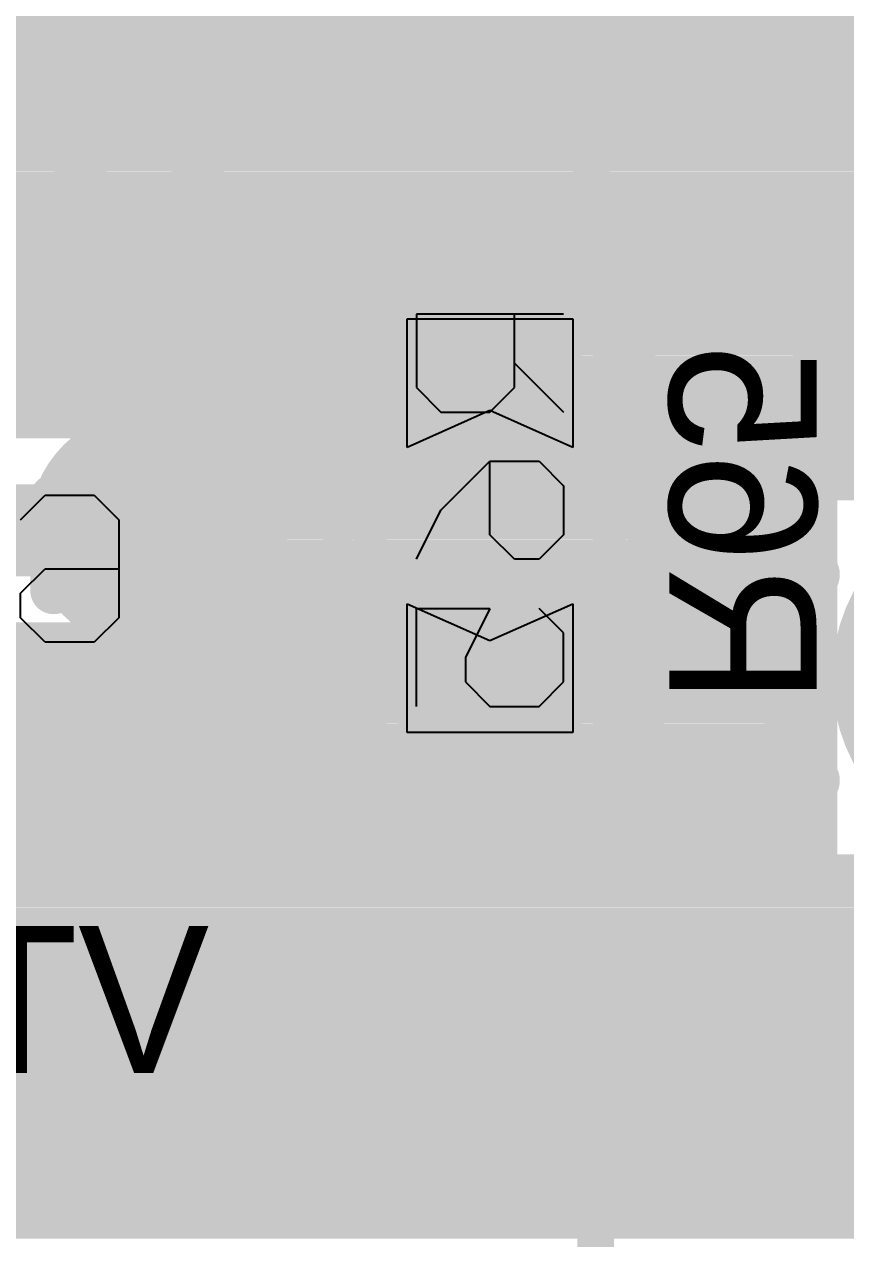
# Model space of a CAD drawing. Header units: millimetres. Extents: x 0.11 to 5.67, y 0.55 to 4.24.
# Drawn here: x 4.4388 to 4.6145, y 0.9557 to 1.2155 of the extents above; entities that cross this region are included whole.
import ezdxf

# ---------------------------------------------------------------- set-up
doc = ezdxf.new("R2010")
doc.units = ezdxf.units.MM
doc.header["$MEASUREMENT"] = 0
for name, color, linetype in [('BottomLayer', 5, 'Continuous'), ('BottomOverlay', 54, 'Continuous'), ('BottomPaste', 16, 'Continuous'), ('BottomSolder', 6, 'Continuous'), ('InternalPlane1', 76, 'Continuous'), ('InternalPlane2', 16, 'Continuous'), ('Mechanical3', 76, 'Continuous'), ('MultiLayer', 9, 'Continuous'), ('TopLayer', 1, 'Continuous'), ('TopOverlay', 2, 'Continuous'), ('ViaHoleLayer', 16, 'Continuous')]:
    doc.layers.add(name, color=color, linetype=linetype)

# ---------------------------------------------------------------- blocks, each defined once
blk = doc.blocks.new('CC8X11_5_L_9')
at = {"layer": 'InternalPlane1', "const_width": 0.039}
blk.add_lwpolyline([(-0.0195, 0, 1), (0.0195, 0, 1)], format="xyb", close=True, dxfattribs=at)
at = {"layer": 'InternalPlane2', "const_width": 0.01181}
blk.add_lwpolyline([(-0.04324, -0.02203, -0.240079), (-0.04324, 0.02203)], format="xyb", dxfattribs=at)
at = {"layer": 'InternalPlane2', "const_width": 0.00591}
for points in [[(-0.04619, 0.02203, 1), (-0.04029, 0.02203, 1)], [(-0.04619, -0.02203, 1), (-0.04029, -0.02203, 1)]]:
    blk.add_lwpolyline(points, format="xyb", close=True, dxfattribs=at)
at = {"layer": 'TopOverlay'}
for points, const_width in [([(-0.09055, 0.07874), (-0.09055, 0.5315)], 0.00787), ([(-0.09055, 0.07874), (0.22441, 0.07874)], 0.00787), ([(-0.07992, -0.02362), (-0.07992, 0.02362)], 0.01), ([(-0.10236, 0), (-0.0563, 0)], 0.01)]:
    blk.add_lwpolyline(points, dxfattribs=dict(at, const_width=const_width))
for points, const_width in [([(-0.09252, 0.07874, 1), (-0.08858, 0.07874, 1)], 0.00394), ([(-0.09252, 0.07874, 1), (-0.08858, 0.07874, 1)], 0.00394), ([(-0.08242, 0.02362, 1), (-0.07742, 0.02362, 1)], 0.005), ([(-0.10486, 0, 1), (-0.09986, 0, 1)], 0.005), ([(-0.0588, 0, 1), (-0.0538, 0, 1)], 0.005), ([(-0.08242, -0.02362, 1), (-0.07742, -0.02362, 1)], 0.005)]:
    blk.add_lwpolyline(points, format="xyb", close=True, dxfattribs=dict(at, const_width=const_width))
blk = doc.blocks.new('SOT_23_123__B_57')
at = {"layer": 'BottomLayer', "const_width": 0.02807}
for points in [[(0.06125, 0.04134), (0.03027, 0.04134)], [(-0.02975, 0.00134), (-0.06073, 0.00134)], [(0.06125, -0.03866), (0.03027, -0.03866)]]:
    blk.add_lwpolyline(points, dxfattribs=at)
at = {"layer": 'BottomLayer', "const_width": 0.01404}
for points in [[(0.02325, 0.04134, 1), (0.03729, 0.04134, 1)], [(0.05423, 0.04134, 1), (0.06827, 0.04134, 1)], [(-0.06775, 0.00134, 1), (-0.05371, 0.00134, 1)], [(-0.03677, 0.00134, 1), (-0.02273, 0.00134, 1)], [(0.02325, -0.03866, 1), (0.03729, -0.03866, 1)], [(0.05423, -0.03866, 1), (0.06827, -0.03866, 1)]]:
    blk.add_lwpolyline(points, format="xyb", close=True, dxfattribs=at)
at = {"layer": 'BottomOverlay', "const_width": 0.01}
for points in [[(-0.02424, 0.06134), (0.01576, 0.06134)], [(-0.02424, 0.03134), (-0.02424, 0.06134)], [(0.02576, -0.00866), (0.02576, 0.01134)], [(-0.02424, -0.05866), (-0.02424, -0.02866)], [(-0.02424, -0.05866), (0.01576, -0.05866)]]:
    blk.add_lwpolyline(points, dxfattribs=at)
at = {"layer": 'BottomOverlay', "const_width": 0.005}
for points in [[(-0.02674, 0.06134, 1), (-0.02174, 0.06134, 1)], [(-0.02674, 0.06134, 1), (-0.02174, 0.06134, 1)], [(0.01326, 0.06134, 1), (0.01826, 0.06134, 1)], [(-0.02674, 0.03134, 1), (-0.02174, 0.03134, 1)], [(0.02326, 0.01134, 1), (0.02826, 0.01134, 1)], [(0.02326, -0.00866, 1), (0.02826, -0.00866, 1)], [(-0.02674, -0.02866, 1), (-0.02174, -0.02866, 1)], [(-0.02674, -0.05866, 1), (-0.02174, -0.05866, 1)], [(-0.02674, -0.05866, 1), (-0.02174, -0.05866, 1)], [(0.01326, -0.05866, 1), (0.01826, -0.05866, 1)]]:
    blk.add_lwpolyline(points, format="xyb", close=True, dxfattribs=at)
at = {"layer": 'BottomPaste', "const_width": 0.02807}
for points in [[(0.06125, 0.04134), (0.03027, 0.04134)], [(-0.02975, 0.00134), (-0.06073, 0.00134)], [(0.06125, -0.03866), (0.03027, -0.03866)]]:
    blk.add_lwpolyline(points, dxfattribs=at)
at = {"layer": 'BottomPaste', "const_width": 0.01404}
for points in [[(0.02325, 0.04134, 1), (0.03729, 0.04134, 1)], [(0.05423, 0.04134, 1), (0.06827, 0.04134, 1)], [(-0.06775, 0.00134, 1), (-0.05371, 0.00134, 1)], [(-0.03677, 0.00134, 1), (-0.02273, 0.00134, 1)], [(0.02325, -0.03866, 1), (0.03729, -0.03866, 1)], [(0.05423, -0.03866, 1), (0.06827, -0.03866, 1)]]:
    blk.add_lwpolyline(points, format="xyb", close=True, dxfattribs=at)
at = {"layer": 'BottomSolder', "const_width": 0.03201}
for points in [[(0.06125, 0.04134), (0.03027, 0.04134)], [(-0.02975, 0.00134), (-0.06073, 0.00134)], [(0.06125, -0.03866), (0.03027, -0.03866)]]:
    blk.add_lwpolyline(points, dxfattribs=at)
at = {"layer": 'BottomSolder', "const_width": 0.016}
for points in [[(0.02227, 0.04134, 1), (0.03827, 0.04134, 1)], [(0.05325, 0.04134, 1), (0.06925, 0.04134, 1)], [(-0.06873, 0.00134, 1), (-0.05273, 0.00134, 1)], [(-0.03775, 0.00134, 1), (-0.02175, 0.00134, 1)], [(0.02227, -0.03866, 1), (0.03827, -0.03866, 1)], [(0.05325, -0.03866, 1), (0.06925, -0.03866, 1)]]:
    blk.add_lwpolyline(points, format="xyb", close=True, dxfattribs=at)
at = {"layer": 'Mechanical3'}
for p, q in [((-0.04429, 0.00132), (-0.0338, 0.01181)), ((-0.0338, 0.01181), (-0.0233, 0.00132)), ((-0.00231, -0.01967), (-0.00231, 0.01181)), ((0.01868, 0.00656), (0.02393, 0.01181)), ((0.02393, 0.01181), (0.03442, 0.01181)), ((0.03442, 0.01181), (0.03967, 0.00656)), ((0.03967, 0.00656), (0.03967, -0.01443)), ((-0.04429, -0.01967), (-0.04429, 0.00132)), ((-0.0233, 0.00132), (-0.0233, -0.01967)), ((0.01868, -0.00918), (0.02393, -0.00393)), ((0.02393, -0.00393), (0.03967, -0.00393)), ((0.01868, -0.01443), (0.01868, -0.00918)), ((0.02393, -0.01967), (0.01868, -0.01443)), ((0.03967, -0.01443), (0.03442, -0.01967)), ((-0.01281, -0.01967), (0.00819, -0.01967)), ((0.00819, -0.01967), (-0.00231, -0.01967)), ((0.03442, -0.01967), (0.02393, -0.01967))]:
    blk.add_line(p, q, dxfattribs=at)
blk = doc.blocks.new('RC0603_B_111')
at = {"layer": 'BottomLayer'}
for points in [[(-0.04429, -0.01772), (-0.01673, -0.01772), (-0.04429, 0.01772), (-0.01673, 0.01772)], [(0.04427, 0.01772), (0.01671, 0.01772), (0.04427, -0.01772), (0.01671, -0.01772)]]:
    blk.add_solid(points, dxfattribs=at)
at = {"layer": 'BottomOverlay', "const_width": 0.00701}
for points in [[(-0.05217, -0.02559), (-0.05217, 0.02559)], [(0.05217, 0.02559), (-0.05217, 0.02559)], [(0.05217, -0.02559), (0.05217, 0.02559)], [(0.05217, -0.02559), (-0.05217, -0.02559)]]:
    blk.add_lwpolyline(points, dxfattribs=at)
at = {"layer": 'BottomOverlay', "const_width": 0.0035}
for points in [[(-0.05392, 0.02559, 1), (-0.05041, 0.02559, 1)], [(-0.05392, 0.02559, 1), (-0.05041, 0.02559, 1)], [(0.05041, 0.02559, 1), (0.05392, 0.02559, 1)], [(0.05041, 0.02559, 1), (0.05392, 0.02559, 1)], [(-0.05392, -0.02559, 1), (-0.05041, -0.02559, 1)], [(-0.05392, -0.02559, 1), (-0.05041, -0.02559, 1)], [(0.05041, -0.02559, 1), (0.05392, -0.02559, 1)], [(0.05041, -0.02559, 1), (0.05392, -0.02559, 1)]]:
    blk.add_lwpolyline(points, format="xyb", close=True, dxfattribs=at)
at = {"layer": 'BottomPaste'}
for p, q in [((-0.04429, -0.01772), (-0.04429, 0.01772)), ((-0.04429, 0.01772), (-0.01673, 0.01772)), ((-0.01673, 0.01772), (-0.02461, 0)), ((0.02458, 0), (0.01671, 0.01772)), ((0.01671, 0.01772), (0.04427, 0.01772)), ((0.04427, 0.01772), (0.04427, -0.01772)), ((-0.02461, 0), (-0.01673, -0.01772)), ((0.01671, -0.01772), (0.02458, 0)), ((-0.01673, -0.01772), (-0.04429, -0.01772)), ((0.04427, -0.01772), (0.01671, -0.01772))]:
    blk.add_line(p, q, dxfattribs=at)
at = {"layer": 'BottomSolder'}
for points in [[(-0.04626, -0.01969), (-0.01476, -0.01969), (-0.04626, 0.01969), (-0.01476, 0.01969)], [(0.04624, 0.01969), (0.01474, 0.01969), (0.04624, -0.01969), (0.01474, -0.01969)]]:
    blk.add_solid(points, dxfattribs=at)
at = {"layer": 'Mechanical3'}
for p, q in [((-0.04528, 0.01575), (-0.04528, -0.01574)), ((-0.03478, 0.00525), (-0.02429, 0.01575)), ((-0.01379, 0.0105), (-0.00854, 0.01575)), ((-0.00854, 0.01575), (0.00195, 0.01575)), ((0.00195, 0.01575), (0.0072, 0.0105)), ((0.02294, 0.01575), (0.0177, 0.0105)), ((0.03344, 0.01575), (0.02294, 0.01575)), ((0.03869, 0.0105), (0.03344, 0.01575)), ((-0.01379, 0.00001), (-0.01379, 0.0105)), ((0.0072, 0.0105), (0.0072, 0.00525)), ((0.03869, 0.00001), (0.03869, 0.0105)), ((-0.02953, 0.00525), (-0.04528, 0.00525)), ((-0.02429, 0.00001), (-0.02953, 0.00525)), ((0.0072, 0.00525), (0.00195, 0.00001)), ((-0.02429, -0.01049), (-0.02429, 0.00001)), ((-0.00329, -0.01049), (-0.01379, 0.00001)), ((0.00195, 0.00001), (-0.01379, 0.00001)), ((0.0177, -0.01574), (0.0177, 0.00001)), ((0.0177, 0.00001), (0.02819, -0.00524)), ((0.03344, -0.00524), (0.03869, 0.00001)), ((0.02819, -0.00524), (0.03344, -0.00524)), ((-0.02953, -0.01574), (-0.02429, -0.01049)), ((0.0072, -0.01574), (-0.00329, -0.01049)), ((-0.04528, -0.01574), (-0.02953, -0.01574)), ((0.03869, -0.01574), (0.0177, -0.01574))]:
    blk.add_line(p, q, dxfattribs=at)

msp = doc.modelspace()

# ---------------------------------------------------------------- linework, layer by layer
at = {"layer": 'BottomLayer'}
for points, const_width in [([(4.46654, 1.1998), (4.46654, 1.29429)], 0.00787), ([(4.48425, 1.1998), (4.48425, 1.29429)], 0.00787), ([(4.32382, 1.21948), (4.46654, 1.21948)], 0.00787), ([(4.48425, 1.21948), (4.77953, 1.21948)], 0.00787), ([(4.32677, 1.21161), (4.46654, 1.21161)], 0.00787), ([(4.48425, 1.21161), (4.77953, 1.21161)], 0.00787), ([(4.32677, 1.20374), (4.46654, 1.20374)], 0.00787), ([(4.48425, 1.20374), (4.77953, 1.20374)], 0.00787), ([(4.43435, 1.16762), (4.46654, 1.1998)], 0.00787), ([(4.32677, 1.19586), (4.46259, 1.19586)], 0.00787), ([(4.48381, 1.19586), (4.77953, 1.19586)], 0.00787), ([(4.32677, 1.18799), (4.45472, 1.18799)], 0.00787), ([(4.46393, 1.17215), (4.47906, 1.18728)], 0.00787), ([(4.47974, 1.18799), (4.77953, 1.18799)], 0.00787), ([(4.32677, 1.18011), (4.44685, 1.18011)], 0.00787), ([(4.4719, 1.18011), (4.77953, 1.18011)], 0.00787), ([(4.32677, 1.17224), (4.43897, 1.17224)], 0.00787), ([(4.46393, 1.17215), (4.48054, 1.17215)], 0.00787), ([(4.46403, 1.17224), (4.77953, 1.17224)], 0.00787), ([(4.49464, 1.16831), (4.49803, 1.16831)], 0.00787), ([(4.50747, 1.16634), (4.56988, 1.16634)], 0.00787), ([(4.56988, 1.11909), (4.56988, 1.16634)], 0.00787), ([(4.56988, 1.16437), (4.77953, 1.16437)], 0.00787), ([(4.56988, 1.15649), (4.77953, 1.15649)], 0.00787), ([(4.46505, 1.14433), (4.46541, 1.14468)], 0.01969), ([(4.46505, 1.14433), (4.4653, 1.14408)], 0.01969), ([(4.4653, 1.10753), (4.4653, 1.14408)], 0.01969), ([(4.46541, 1.14468), (4.49803, 1.14468)], 0.01969), ([(4.49803, 1.14468), (4.50394, 1.13878)], 0.01969), ([(4.56988, 1.14862), (4.61971, 1.14862)], 0.00787), ([(4.50394, 1.13878), (4.53839, 1.13878)], 0.01969), ([(4.58321, 1.11909), (4.60755, 1.14343)], 0.00787), ([(4.56988, 1.14074), (4.60486, 1.14074)], 0.00787), ([(4.56988, 1.13287), (4.59699, 1.13287)], 0.00787), ([(4.59055, 1.10138), (4.62008, 1.13091)], 0.00787), ([(4.56988, 1.125), (4.58911, 1.125)], 0.00787), ([(4.61417, 1.125), (4.69685, 1.125)], 0.00787), ([(4.56988, 1.11909), (4.58321, 1.11909)], 0.00787), ([(4.60878, 1.1176), (4.6924, 1.1176)], 0.00787), ([(4.60878, 1.03398), (4.60878, 1.1176)], 0.00787), ([(4.4653, 1.10753), (4.46555, 1.10728)], 0.01969), ([(4.59842, 1.10925), (4.60878, 1.10925)], 0.00787), ([(4.49213, 1.09055), (4.50295, 1.10138)], 0.00787), ([(4.50295, 1.10137), (4.50886, 1.10137)], 0.00787), ([(4.50295, 1.10138), (4.50886, 1.10138)], 0.00787), ([(4.50886, 1.05219), (4.50886, 1.10138)], 0.00787), ([(4.56791, 1.10138), (4.59055, 1.10138)], 0.00787), ([(4.56791, 1.05219), (4.56791, 1.10138)], 0.00787), ([(4.56791, 1.10137), (4.60878, 1.10137)], 0.00787), ([(4.49507, 1.0935), (4.50886, 1.0935)], 0.00787), ([(4.56791, 1.0935), (4.60878, 1.0935)], 0.00787), ([(4.48491, 1.09055), (4.49213, 1.09055)], 0.00787), ([(4.49519, 1.08563), (4.50886, 1.08563)], 0.00787), ([(4.56791, 1.08563), (4.60878, 1.08563)], 0.00787), ([(4.50263, 1.07775), (4.50886, 1.07775)], 0.00787), ([(4.5128, 1.07778), (4.53839, 1.07778)], 0.00787), ([(4.53839, 1.07778), (4.56398, 1.07778)], 0.00787), ([(4.53839, 1.05613), (4.53839, 1.07778)], 0.00787), ([(4.56791, 1.07775), (4.60878, 1.07775)], 0.00787), ([(4.61272, 1.07579), (4.65059, 1.07579)], 0.00787), ([(4.50579, 1.06988), (4.50886, 1.06988)], 0.00787), ([(4.56791, 1.06988), (4.60878, 1.06988)], 0.00787), ([(4.46505, 1.06433), (4.50245, 1.06433)], 0.00787), ([(4.46505, 1.04242), (4.46505, 1.06433)], 0.00787), ([(4.56791, 1.062), (4.60878, 1.062)], 0.00787), ([(4.50429, 1.05413), (4.50886, 1.05413)], 0.00787), ([(4.56791, 1.05413), (4.60878, 1.05413)], 0.00787), ([(4.50886, 1.05219), (4.56791, 1.05219)], 0.00787), ([(4.49902, 1.04626), (4.60878, 1.04626)], 0.00787), ([(4.43056, 1.03838), (4.60878, 1.03838)], 0.00787), ([(4.44956, 1.03848), (4.48054, 1.03848)], 0.00787), ([(4.60878, 1.03398), (4.6924, 1.03398)], 0.00787), ([(4.42323, 1.03051), (4.70078, 1.03051)], 0.00787), ([(4.42323, 1.02657), (4.4439, 1.00591)], 0.00787), ([(4.42717, 1.02263), (4.69291, 1.02263)], 0.00787), ([(4.43504, 1.01476), (4.68504, 1.01476)], 0.00787), ([(4.44292, 1.00689), (4.67716, 1.00689)], 0.00787), ([(4.4439, 1.00591), (4.67618, 1.00591)], 0.00787), ([(4.4439, 0.98819), (4.67618, 0.98819)], 0.00787), ([(4.32035, 0.98326), (4.94345, 0.98326)], 0.00787), ([(4.32035, 0.97539), (4.95133, 0.97539)], 0.00787), ([(4.32035, 0.96752), (5.40945, 0.96752)], 0.00787), ([(4.24951, 0.95964), (5.40945, 0.95964)], 0.00787)]:
    msp.add_lwpolyline(points, dxfattribs=dict(at, const_width=const_width))
for points, const_width in [([(4.46457, 1.21948, 1), (4.4685, 1.21948, 1)], 0.00394), ([(4.48228, 1.21948, 1), (4.48622, 1.21948, 1)], 0.00394), ([(4.46457, 1.21161, 1), (4.4685, 1.21161, 1)], 0.00394), ([(4.48228, 1.21161, 1), (4.48622, 1.21161, 1)], 0.00394), ([(4.46457, 1.20374, 1), (4.4685, 1.20374, 1)], 0.00394), ([(4.48228, 1.20374, 1), (4.48622, 1.20374, 1)], 0.00394), ([(4.46457, 1.1998, 1), (4.4685, 1.1998, 1)], 0.00394), ([(4.46457, 1.1998, 1), (4.4685, 1.1998, 1)], 0.00394), ([(4.48228, 1.1998, 1), (4.48622, 1.1998, 1)], 0.00394), ([(4.48228, 1.1998, 1), (4.48622, 1.1998, 1)], 0.00394), ([(4.48228, 1.1998, 1), (4.48622, 1.1998, 1)], 0.00394), ([(4.46063, 1.19586, 1), (4.46456, 1.19586, 1)], 0.00394), ([(4.48184, 1.19586, 1), (4.48578, 1.19586, 1)], 0.00394), ([(4.45275, 1.18799, 1), (4.45669, 1.18799, 1)], 0.00394), ([(4.47709, 1.18728, 1), (4.48103, 1.18728, 1)], 0.00394), ([(4.47709, 1.18728, 1), (4.48103, 1.18728, 1)], 0.00394), ([(4.47709, 1.18728, 1), (4.48103, 1.18728, 1)], 0.00394), ([(4.47777, 1.18799, 1), (4.48171, 1.18799, 1)], 0.00394), ([(4.44488, 1.18011, 1), (4.44881, 1.18011, 1)], 0.00394), ([(4.46993, 1.18011, 1), (4.47387, 1.18011, 1)], 0.00394), ([(4.437, 1.17224, 1), (4.44094, 1.17224, 1)], 0.00394), ([(4.46196, 1.17215, 1), (4.4659, 1.17215, 1)], 0.00394), ([(4.46196, 1.17215, 1), (4.4659, 1.17215, 1)], 0.00394), ([(4.46206, 1.17224, 1), (4.466, 1.17224, 1)], 0.00394), ([(4.47857, 1.17215, 1), (4.48251, 1.17215, 1)], 0.00394), ([(4.47857, 1.17215, 1), (4.48251, 1.17215, 1)], 0.00394), ([(4.49267, 1.16831, 1), (4.49661, 1.16831, 1)], 0.00394), ([(4.49267, 1.16831, 1), (4.49661, 1.16831, 1)], 0.00394), ([(4.49606, 1.16831, 1), (4.5, 1.16831, 1)], 0.00394), ([(4.49606, 1.16831, 1), (4.5, 1.16831, 1)], 0.00394), ([(4.49606, 1.16831, 1), (4.5, 1.16831, 1)], 0.00394), ([(4.5055, 1.16634, 1), (4.50944, 1.16634, 1)], 0.00394), ([(4.5055, 1.16634, 1), (4.50944, 1.16634, 1)], 0.00394), ([(4.5055, 1.16634, 1), (4.50944, 1.16634, 1)], 0.00394), ([(4.56791, 1.16634, 1), (4.57185, 1.16634, 1)], 0.00394), ([(4.56791, 1.16634, 1), (4.57185, 1.16634, 1)], 0.00394), ([(4.56791, 1.16437, 1), (4.57185, 1.16437, 1)], 0.00394), ([(4.56791, 1.15649, 1), (4.57185, 1.15649, 1)], 0.00394), ([(4.46013, 1.14433, 1), (4.46997, 1.14433, 1)], 0.00984), ([(4.46013, 1.14433, 1), (4.46997, 1.14433, 1)], 0.00984), ([(4.46038, 1.14408, 1), (4.47022, 1.14408, 1)], 0.00984), ([(4.46038, 1.14408, 1), (4.47022, 1.14408, 1)], 0.00984), ([(4.46048, 1.14468, 1), (4.47033, 1.14468, 1)], 0.00984), ([(4.46048, 1.14468, 1), (4.47033, 1.14468, 1)], 0.00984), ([(4.49311, 1.14468, 1), (4.50295, 1.14468, 1)], 0.00984), ([(4.49311, 1.14468, 1), (4.50295, 1.14468, 1)], 0.00984), ([(4.56791, 1.14862, 1), (4.57185, 1.14862, 1)], 0.00394), ([(4.49902, 1.13878, 1), (4.50886, 1.13878, 1)], 0.00984), ([(4.49902, 1.13878, 1), (4.50886, 1.13878, 1)], 0.00984), ([(4.53346, 1.13878, 1), (4.54331, 1.13878, 1)], 0.00984), ([(4.60558, 1.14343, 1), (4.60952, 1.14343, 1)], 0.00394), ([(4.60558, 1.14343, 1), (4.60952, 1.14343, 1)], 0.00394), ([(4.60558, 1.14343, 1), (4.60952, 1.14343, 1)], 0.00394), ([(4.56791, 1.14074, 1), (4.57185, 1.14074, 1)], 0.00394), ([(4.60289, 1.14074, 1), (4.60683, 1.14074, 1)], 0.00394), ([(4.56791, 1.13287, 1), (4.57185, 1.13287, 1)], 0.00394), ([(4.59502, 1.13287, 1), (4.59896, 1.13287, 1)], 0.00394), ([(4.56791, 1.125, 1), (4.57185, 1.125, 1)], 0.00394), ([(4.58715, 1.125, 1), (4.59108, 1.125, 1)], 0.00394), ([(4.6122, 1.125, 1), (4.61614, 1.125, 1)], 0.00394), ([(4.56791, 1.11909, 1), (4.57185, 1.11909, 1)], 0.00394), ([(4.56791, 1.11909, 1), (4.57185, 1.11909, 1)], 0.00394), ([(4.58124, 1.11909, 1), (4.58518, 1.11909, 1)], 0.00394), ([(4.58124, 1.11909, 1), (4.58518, 1.11909, 1)], 0.00394), ([(4.60681, 1.1176, 1), (4.61075, 1.1176, 1)], 0.00394), ([(4.60681, 1.1176, 1), (4.61075, 1.1176, 1)], 0.00394), ([(4.45965, 1.10728, 1), (4.47146, 1.10728, 1)], 0.01181), ([(4.46038, 1.10753, 1), (4.47022, 1.10753, 1)], 0.00984), ([(4.46038, 1.10753, 1), (4.47022, 1.10753, 1)], 0.00984), ([(4.46063, 1.10728, 1), (4.47047, 1.10728, 1)], 0.00984), ([(4.59645, 1.10925, 1), (4.60039, 1.10925, 1)], 0.00394), ([(4.60681, 1.10925, 1), (4.61075, 1.10925, 1)], 0.00394), ([(4.50098, 1.10137, 1), (4.50492, 1.10137, 1)], 0.00394), ([(4.50098, 1.10138, 1), (4.50492, 1.10138, 1)], 0.00394), ([(4.50098, 1.10138, 1), (4.50492, 1.10138, 1)], 0.00394), ([(4.50689, 1.10138, 1), (4.51083, 1.10138, 1)], 0.00394), ([(4.50689, 1.10138, 1), (4.51083, 1.10138, 1)], 0.00394), ([(4.50689, 1.10137, 1), (4.51083, 1.10137, 1)], 0.00394), ([(4.56595, 1.10138, 1), (4.56988, 1.10138, 1)], 0.00394), ([(4.56595, 1.10137, 1), (4.56988, 1.10137, 1)], 0.00394), ([(4.56595, 1.10138, 1), (4.56988, 1.10138, 1)], 0.00394), ([(4.58858, 1.10138, 1), (4.59252, 1.10138, 1)], 0.00394), ([(4.58858, 1.10138, 1), (4.59252, 1.10138, 1)], 0.00394), ([(4.60681, 1.10137, 1), (4.61075, 1.10137, 1)], 0.00394), ([(4.49311, 1.0935, 1), (4.49704, 1.0935, 1)], 0.00394), ([(4.50689, 1.0935, 1), (4.51083, 1.0935, 1)], 0.00394), ([(4.56595, 1.0935, 1), (4.56988, 1.0935, 1)], 0.00394), ([(4.60681, 1.0935, 1), (4.61075, 1.0935, 1)], 0.00394), ([(4.48295, 1.09055, 1), (4.48688, 1.09055, 1)], 0.00394), ([(4.49016, 1.09055, 1), (4.49409, 1.09055, 1)], 0.00394), ([(4.49016, 1.09055, 1), (4.49409, 1.09055, 1)], 0.00394), ([(4.48236, 1.0899, 1), (4.4863, 1.0899, 1)], 0.00394), ([(4.49322, 1.08563, 1), (4.49716, 1.08563, 1)], 0.00394), ([(4.50689, 1.08563, 1), (4.51083, 1.08563, 1)], 0.00394), ([(4.56595, 1.08563, 1), (4.56988, 1.08563, 1)], 0.00394), ([(4.60681, 1.08563, 1), (4.61075, 1.08563, 1)], 0.00394), ([(4.50066, 1.07775, 1), (4.5046, 1.07775, 1)], 0.00394), ([(4.50689, 1.07775, 1), (4.51083, 1.07775, 1)], 0.00394), ([(4.51083, 1.07778, 1), (4.51476, 1.07778, 1)], 0.00394), ([(4.53642, 1.07778, 1), (4.54035, 1.07778, 1)], 0.00394), ([(4.53642, 1.07778, 1), (4.54035, 1.07778, 1)], 0.00394), ([(4.53642, 1.07778, 1), (4.54035, 1.07778, 1)], 0.00394), ([(4.56201, 1.07778, 1), (4.56594, 1.07778, 1)], 0.00394), ([(4.56595, 1.07775, 1), (4.56988, 1.07775, 1)], 0.00394), ([(4.60681, 1.07775, 1), (4.61075, 1.07775, 1)], 0.00394), ([(4.61075, 1.07579, 1), (4.61468, 1.07579, 1)], 0.00394), ([(4.50382, 1.06988, 1), (4.50776, 1.06988, 1)], 0.00394), ([(4.50689, 1.06988, 1), (4.51083, 1.06988, 1)], 0.00394), ([(4.56595, 1.06988, 1), (4.56988, 1.06988, 1)], 0.00394), ([(4.60681, 1.06988, 1), (4.61075, 1.06988, 1)], 0.00394), ([(4.46308, 1.06433, 1), (4.46702, 1.06433, 1)], 0.00394), ([(4.46308, 1.06433, 1), (4.46702, 1.06433, 1)], 0.00394), ([(4.50048, 1.06433, 1), (4.50442, 1.06433, 1)], 0.00394), ([(4.50442, 1.06433, 1), (4.50836, 1.06433, 1)], 0.00394), ([(4.50442, 1.06433, 1), (4.50836, 1.06433, 1)], 0.00394), ([(4.56595, 1.062, 1), (4.56988, 1.062, 1)], 0.00394), ([(4.60681, 1.062, 1), (4.61075, 1.062, 1)], 0.00394), ([(4.50232, 1.05413, 1), (4.50626, 1.05413, 1)], 0.00394), ([(4.50689, 1.05413, 1), (4.51083, 1.05413, 1)], 0.00394), ([(4.53642, 1.05613, 1), (4.54035, 1.05613, 1)], 0.00394), ([(4.56595, 1.05413, 1), (4.56988, 1.05413, 1)], 0.00394), ([(4.60681, 1.05413, 1), (4.61075, 1.05413, 1)], 0.00394), ([(4.50689, 1.05219, 1), (4.51083, 1.05219, 1)], 0.00394), ([(4.50689, 1.05219, 1), (4.51083, 1.05219, 1)], 0.00394), ([(4.56595, 1.05219, 1), (4.56988, 1.05219, 1)], 0.00394), ([(4.56595, 1.05219, 1), (4.56988, 1.05219, 1)], 0.00394), ([(4.49705, 1.04626, 1), (4.50099, 1.04626, 1)], 0.00394), ([(4.60681, 1.04626, 1), (4.61075, 1.04626, 1)], 0.00394), ([(4.46308, 1.04242, 1), (4.46702, 1.04242, 1)], 0.00394), ([(4.44759, 1.03848, 1), (4.45153, 1.03848, 1)], 0.00394), ([(4.44759, 1.03848, 1), (4.45153, 1.03848, 1)], 0.00394), ([(4.47857, 1.03848, 1), (4.48251, 1.03848, 1)], 0.00394), ([(4.47857, 1.03848, 1), (4.48251, 1.03848, 1)], 0.00394), ([(4.60681, 1.03838, 1), (4.61075, 1.03838, 1)], 0.00394), ([(4.60681, 1.03398, 1), (4.61075, 1.03398, 1)], 0.00394), ([(4.60681, 1.03398, 1), (4.61075, 1.03398, 1)], 0.00394), ([(4.43307, 1.01476, 1), (4.43701, 1.01476, 1)], 0.00394), ([(4.44095, 1.00689, 1), (4.44489, 1.00689, 1)], 0.00394), ([(4.44193, 1.00591, 1), (4.44587, 1.00591, 1)], 0.00394), ([(4.44193, 1.00591, 1), (4.44587, 1.00591, 1)], 0.00394), ([(4.44193, 0.98819, 1), (4.44587, 0.98819, 1)], 0.00394), ([(4.44193, 0.98819, 1), (4.44587, 0.98819, 1)], 0.00394), ([(4.44193, 0.98819, 1), (4.44587, 0.98819, 1)], 0.00394)]:
    msp.add_lwpolyline(points, format="xyb", close=True, dxfattribs=dict(at, const_width=const_width))
at = {"layer": 'BottomLayer', "const_width": 0.00787}
for points in [[(4.48425, 1.1998, -0.198912), (4.47906, 1.18728)], [(4.48425, 1.1998, -0.198912), (4.47906, 1.18728)], [(4.48054, 1.17215, -0.133691), (4.49464, 1.16831)], [(4.49803, 1.16831, -0.103145), (4.50747, 1.16634)], [(4.49803, 1.16831, -0.103145), (4.50747, 1.16634)], [(4.60755, 1.14343, -0.198912), (4.62008, 1.14862)], [(4.60755, 1.14343, -0.198912), (4.62008, 1.14862)], [(4.48433, 1.0899, -0.371778), (4.50639, 1.06433)], [(4.50639, 1.06433, -0.414214), (4.48054, 1.03848)], [(4.44956, 1.03848, -0.155515), (4.4346, 1.04325)], [(4.4439, 0.98819, -0.198912), (4.43137, 0.99338)], [(4.4439, 0.98819, -0.198912), (4.43137, 0.99338)]]:
    msp.add_lwpolyline(points, format="xyb", dxfattribs=at)
at = {"layer": 'InternalPlane1', "const_width": 0.02591}
msp.add_lwpolyline([(4.4526, 1.10728, 1), (4.4785, 1.10728, 1)], format="xyb", close=True, dxfattribs=at)
at = {"layer": 'InternalPlane2', "const_width": 0.02591}
msp.add_lwpolyline([(4.4526, 1.10728, 1), (4.4785, 1.10728, 1)], format="xyb", close=True, dxfattribs=at)
at = {"layer": 'MultiLayer', "const_width": 0.01181}
msp.add_lwpolyline([(4.45965, 1.10728, 1), (4.47146, 1.10728, 1)], format="xyb", close=True, dxfattribs=at)
at = {"layer": 'TopLayer'}
for points, const_width in [([(4.34567, 1.21948), (4.77953, 1.21948)], 0.00787), ([(4.3378, 1.21161), (4.77953, 1.21161)], 0.00787), ([(4.32992, 1.20374), (4.77953, 1.20374)], 0.00787), ([(4.32205, 1.19586), (4.77953, 1.19586)], 0.00787), ([(4.31418, 1.18799), (4.77953, 1.18799)], 0.00787), ([(4.3063, 1.18011), (4.77953, 1.18011)], 0.00787), ([(4.31169, 1.17224), (4.77953, 1.17224)], 0.00787), ([(4.31688, 1.16437), (4.77953, 1.16437)], 0.00787), ([(4.32475, 1.15649), (4.77953, 1.15649)], 0.00787), ([(4.33262, 1.14862), (4.78054, 1.14862)], 0.00787), ([(4.3405, 1.14074), (4.78597, 1.14074)], 0.00787), ([(4.34837, 1.13287), (4.4651, 1.13287)], 0.00787), ([(4.466, 1.13287), (4.79385, 1.13287)], 0.00787), ([(4.35034, 1.13091), (4.45571, 1.13091)], 0.00787), ([(4.48402, 1.125), (4.80172, 1.125)], 0.00787), ([(4.60681, 1.03201), (4.60681, 1.11957)], 0.00787), ([(4.60681, 1.11957), (4.69437, 1.11957)], 0.00787), ([(4.48917, 1.11712), (4.60681, 1.11712)], 0.00787), ([(4.34055, 1.10728), (4.46555, 1.10728)], 0.01969), ([(4.49107, 1.10925), (4.60681, 1.10925)], 0.00787), ([(4.49045, 1.10137), (4.60681, 1.10137)], 0.00787), ([(4.48711, 1.0935), (4.60681, 1.0935)], 0.00787), ([(4.47918, 1.08563), (4.60681, 1.08563)], 0.00787), ([(4.34055, 1.08366), (4.45571, 1.08366)], 0.00787), ([(4.20394, 1.07775), (4.60681, 1.07775)], 0.00787), ([(4.19607, 1.06988), (4.60681, 1.06988)], 0.00787), ([(4.18819, 1.062), (4.60681, 1.062)], 0.00787), ([(4.18032, 1.05413), (4.60681, 1.05413)], 0.00787), ([(4.11404, 1.04626), (4.60681, 1.04626)], 0.00787), ([(4.10617, 1.03838), (4.60681, 1.03838)], 0.00787), ([(4.09829, 1.03051), (4.89621, 1.03051)], 0.00787), ([(4.60681, 1.03201), (4.69437, 1.03201)], 0.00787), ([(4.09154, 1.02263), (4.90408, 1.02263)], 0.00787), ([(4.09154, 1.01476), (4.91196, 1.01476)], 0.00787), ([(4.09154, 1.00689), (4.91983, 1.00689)], 0.00787), ([(4.09154, 0.99901), (4.9277, 0.99901)], 0.00787), ([(4.09154, 0.99114), (4.93558, 0.99114)], 0.00787), ([(4.09154, 0.98326), (4.94345, 0.98326)], 0.00787), ([(4.09154, 0.97539), (4.95133, 0.97539)], 0.00787), ([(4.09154, 0.96752), (5.40945, 0.96752)], 0.00787), ([(4.09154, 0.95964), (5.40945, 0.95964)], 0.00787)]:
    msp.add_lwpolyline(points, dxfattribs=dict(at, const_width=const_width))
at = {"layer": 'TopLayer', "const_width": 0.00787}
for points in [[(4.45571, 1.13091, -0.535184), (4.49114, 1.10728)], [(4.49114, 1.10728, -0.535184), (4.45571, 1.08366)]]:
    msp.add_lwpolyline(points, format="xyb", dxfattribs=at)
at = {"layer": 'TopLayer'}
for points, const_width in [([(4.46314, 1.13287, 1), (4.46707, 1.13287, 1)], 0.00394), ([(4.46403, 1.13287, 1), (4.46797, 1.13287, 1)], 0.00394), ([(4.45374, 1.13091, 1), (4.45768, 1.13091, 1)], 0.00394), ([(4.45374, 1.13091, 1), (4.45768, 1.13091, 1)], 0.00394), ([(4.48205, 1.125, 1), (4.48599, 1.125, 1)], 0.00394), ([(4.60484, 1.11957, 1), (4.60878, 1.11957, 1)], 0.00394), ([(4.60484, 1.11957, 1), (4.60878, 1.11957, 1)], 0.00394), ([(4.48721, 1.11712, 1), (4.49114, 1.11712, 1)], 0.00394), ([(4.60484, 1.11712, 1), (4.60878, 1.11712, 1)], 0.00394), ([(4.45965, 1.10728, 1), (4.47146, 1.10728, 1)], 0.01181), ([(4.46063, 1.10728, 1), (4.47047, 1.10728, 1)], 0.00984), ([(4.4891, 1.10925, 1), (4.49303, 1.10925, 1)], 0.00394), ([(4.60484, 1.10925, 1), (4.60878, 1.10925, 1)], 0.00394), ([(4.48917, 1.10728, 1), (4.49311, 1.10728, 1)], 0.00394), ([(4.48917, 1.10728, 1), (4.49311, 1.10728, 1)], 0.00394), ([(4.48848, 1.10137, 1), (4.49242, 1.10137, 1)], 0.00394), ([(4.60484, 1.10137, 1), (4.60878, 1.10137, 1)], 0.00394), ([(4.48514, 1.0935, 1), (4.48908, 1.0935, 1)], 0.00394), ([(4.60484, 1.0935, 1), (4.60878, 1.0935, 1)], 0.00394), ([(4.47721, 1.08563, 1), (4.48115, 1.08563, 1)], 0.00394), ([(4.60484, 1.08563, 1), (4.60878, 1.08563, 1)], 0.00394), ([(4.45374, 1.08366, 1), (4.45768, 1.08366, 1)], 0.00394), ([(4.45374, 1.08366, 1), (4.45768, 1.08366, 1)], 0.00394), ([(4.60484, 1.07775, 1), (4.60878, 1.07775, 1)], 0.00394), ([(4.60484, 1.06988, 1), (4.60878, 1.06988, 1)], 0.00394), ([(4.60484, 1.062, 1), (4.60878, 1.062, 1)], 0.00394), ([(4.60484, 1.05413, 1), (4.60878, 1.05413, 1)], 0.00394), ([(4.60484, 1.04626, 1), (4.60878, 1.04626, 1)], 0.00394), ([(4.60484, 1.03838, 1), (4.60878, 1.03838, 1)], 0.00394), ([(4.60484, 1.03201, 1), (4.60878, 1.03201, 1)], 0.00394), ([(4.60484, 1.03201, 1), (4.60878, 1.03201, 1)], 0.00394)]:
    msp.add_lwpolyline(points, format="xyb", close=True, dxfattribs=dict(at, const_width=const_width))
at = {"layer": 'TopOverlay', "const_width": 0.00787}
for points in [[(4.23425, 0.99508), (4.56102, 0.99508)], [(4.56102, 0.65256), (4.56102, 0.99508)]]:
    msp.add_lwpolyline(points, dxfattribs=at)
at = {"layer": 'TopOverlay', "const_width": 0.00394}
msp.add_lwpolyline([(4.55906, 0.99508, 1), (4.56299, 0.99508, 1)], format="xyb", close=True, dxfattribs=at)
msp.add_lwpolyline([(4.55906, 0.99508, 1), (4.56299, 0.99508, 1)], format="xyb", close=True, dxfattribs=at)
at = {"layer": 'ViaHoleLayer', "const_width": 0.00591}
msp.add_lwpolyline([(4.4626, 1.10728, 1), (4.4685, 1.10728, 1)], format="xyb", close=True, dxfattribs=at)

# ---------------------------------------------------------------- block references
msp.add_blockref('CC8X11_5_L_9', (4.65059, 1.07579))
for name, p, rotation in [('SOT_23_123__B_57', (4.41929, 1.10299), 360), ('RC0603_B_111', (4.53839, 1.10827), 270)]:
    msp.add_blockref(name, p, dxfattribs=dict(rotation=rotation))

# ---------------------------------------------------------------- texts
at = {"layer": 'BottomOverlay', "text_generation_flag": 2}
msp.add_text('R65', height=0.031496, rotation=270, dxfattribs=at).set_placement((4.57677, 1.06988))
msp.add_text('VT9', height=0.031496, dxfattribs=at).set_placement((4.47835, 0.99114))

doc.saveas('drawing.dxf')
